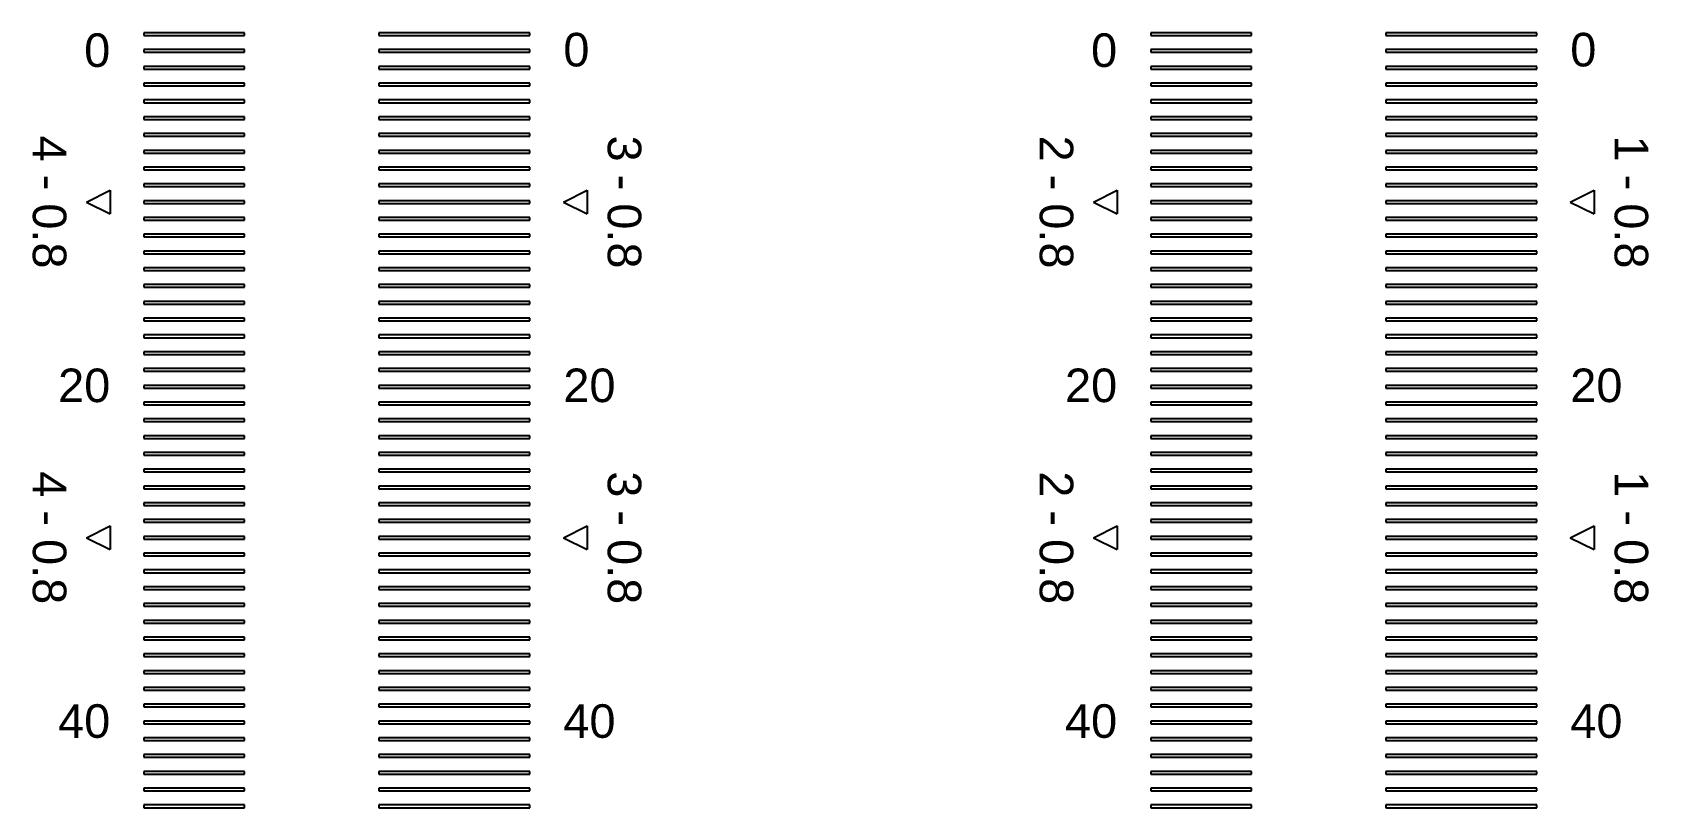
# Model space of a CAD drawing. Extents: x -24531 to 102469, y 86631 to 213631.
# Drawn here: x 53748.9 to 54230.5, y 152450.1 to 152681.1 of the extents above; entities that cross this region are included whole.
import ezdxf

# ---------------------------------------------------------------- set-up
doc = ezdxf.new("R2010")
doc.units = 13
doc.layers.add('CL - Label-1', color=120, linetype='Continuous')
doc.layers.add('CL - Label-2', color=132, linetype='Continuous')
doc.layers.add('CL - Sub-Micro', color=7, linetype='Continuous', true_color=0x47d1ff)
doc.styles.get("Standard").update_dxf_attribs({"font": 'arial.ttf'})

msp = doc.modelspace()

# ---------------------------------------------------------------- linework, layer by layer
at = {"layer": 'CL - Label-2'}
for p, q in [((53765.04, 152630.51), (53772.14, 152634.05)), ((53765.04, 152630.51), (53772.14, 152626.98)), ((53772.14, 152634.05), (53772.14, 152626.98)), ((53907.12, 152630.51), (53914.21, 152634.05)), ((53907.12, 152630.51), (53914.21, 152626.98)), ((53914.21, 152634.05), (53914.21, 152626.98)), ((54065.04, 152630.51), (54072.14, 152634.05)), ((54065.04, 152630.51), (54072.14, 152626.98)), ((54072.14, 152634.05), (54072.14, 152626.98)), ((54207.12, 152630.51), (54214.21, 152634.05)), ((54207.12, 152630.51), (54214.21, 152626.98)), ((54214.21, 152634.05), (54214.21, 152626.98)), ((53765.04, 152530.51), (53772.14, 152534.05)), ((53765.04, 152530.51), (53772.14, 152526.98)), ((53772.14, 152534.05), (53772.14, 152526.98)), ((53907.12, 152530.51), (53914.21, 152534.05)), ((53907.12, 152530.51), (53914.21, 152526.98)), ((53914.21, 152534.05), (53914.21, 152526.98)), ((54065.04, 152530.51), (54072.14, 152534.05)), ((54065.04, 152530.51), (54072.14, 152526.98)), ((54072.14, 152534.05), (54072.14, 152526.98)), ((54207.12, 152530.51), (54214.21, 152534.05)), ((54207.12, 152530.51), (54214.21, 152526.98)), ((54214.21, 152534.05), (54214.21, 152526.98))]:
    msp.add_line(p, q, dxfattribs=at)
at = {"layer": 'CL - Sub-Micro'}
for p, q in [((53812.12, 152680.91), (53782.12, 152680.91)), ((53782.12, 152680.91), (53782.12, 152680.11)), ((53782.12, 152680.11), (53812.12, 152680.11)), ((53812.12, 152680.11), (53812.12, 152680.91)), ((53897.12, 152680.91), (53852.12, 152680.91)), ((53852.12, 152680.91), (53852.12, 152680.11)), ((53852.12, 152680.11), (53897.12, 152680.11)), ((53897.12, 152680.11), (53897.12, 152680.91)), ((54112.12, 152680.91), (54082.12, 152680.91)), ((54082.12, 152680.91), (54082.12, 152680.11)), ((54082.12, 152680.11), (54112.12, 152680.11)), ((54112.12, 152680.11), (54112.12, 152680.91)), ((54197.12, 152680.91), (54152.12, 152680.91)), ((54152.12, 152680.91), (54152.12, 152680.11)), ((54152.12, 152680.11), (54197.12, 152680.11)), ((54197.12, 152680.11), (54197.12, 152680.91)), ((53812.12, 152675.91), (53782.12, 152675.91)), ((53782.12, 152675.91), (53782.12, 152675.11)), ((53782.12, 152675.11), (53812.12, 152675.11)), ((53812.12, 152675.11), (53812.12, 152675.91)), ((53897.12, 152675.91), (53852.12, 152675.91)), ((53852.12, 152675.91), (53852.12, 152675.11)), ((53852.12, 152675.11), (53897.12, 152675.11)), ((53897.12, 152675.11), (53897.12, 152675.91)), ((54112.12, 152675.91), (54082.12, 152675.91)), ((54082.12, 152675.91), (54082.12, 152675.11)), ((54082.12, 152675.11), (54112.12, 152675.11)), ((54112.12, 152675.11), (54112.12, 152675.91)), ((54197.12, 152675.91), (54152.12, 152675.91)), ((54152.12, 152675.91), (54152.12, 152675.11)), ((54152.12, 152675.11), (54197.12, 152675.11)), ((54197.12, 152675.11), (54197.12, 152675.91)), ((53812.12, 152670.91), (53782.12, 152670.91)), ((53782.12, 152670.91), (53782.12, 152670.11)), ((53782.12, 152670.11), (53812.12, 152670.11)), ((53812.12, 152670.11), (53812.12, 152670.91)), ((53897.12, 152670.91), (53852.12, 152670.91)), ((53852.12, 152670.91), (53852.12, 152670.11)), ((53852.12, 152670.11), (53897.12, 152670.11)), ((53897.12, 152670.11), (53897.12, 152670.91)), ((54112.12, 152670.91), (54082.12, 152670.91)), ((54082.12, 152670.91), (54082.12, 152670.11)), ((54082.12, 152670.11), (54112.12, 152670.11)), ((54112.12, 152670.11), (54112.12, 152670.91)), ((54197.12, 152670.91), (54152.12, 152670.91)), ((54152.12, 152670.91), (54152.12, 152670.11)), ((54152.12, 152670.11), (54197.12, 152670.11)), ((54197.12, 152670.11), (54197.12, 152670.91)), ((53812.12, 152665.91), (53782.12, 152665.91)), ((53782.12, 152665.91), (53782.12, 152665.11)), ((53782.12, 152665.11), (53812.12, 152665.11)), ((53812.12, 152665.11), (53812.12, 152665.91)), ((53897.12, 152665.91), (53852.12, 152665.91)), ((53852.12, 152665.91), (53852.12, 152665.11)), ((53852.12, 152665.11), (53897.12, 152665.11)), ((53897.12, 152665.11), (53897.12, 152665.91)), ((54112.12, 152665.91), (54082.12, 152665.91)), ((54082.12, 152665.91), (54082.12, 152665.11)), ((54082.12, 152665.11), (54112.12, 152665.11)), ((54112.12, 152665.11), (54112.12, 152665.91)), ((54197.12, 152665.91), (54152.12, 152665.91)), ((54152.12, 152665.91), (54152.12, 152665.11)), ((54152.12, 152665.11), (54197.12, 152665.11)), ((54197.12, 152665.11), (54197.12, 152665.91)), ((53812.12, 152660.91), (53782.12, 152660.91)), ((53782.12, 152660.91), (53782.12, 152660.11)), ((53782.12, 152660.11), (53812.12, 152660.11)), ((53812.12, 152660.11), (53812.12, 152660.91)), ((53897.12, 152660.91), (53852.12, 152660.91)), ((53852.12, 152660.91), (53852.12, 152660.11)), ((53852.12, 152660.11), (53897.12, 152660.11)), ((53897.12, 152660.11), (53897.12, 152660.91)), ((54112.12, 152660.91), (54082.12, 152660.91)), ((54082.12, 152660.91), (54082.12, 152660.11)), ((54082.12, 152660.11), (54112.12, 152660.11)), ((54112.12, 152660.11), (54112.12, 152660.91)), ((54197.12, 152660.91), (54152.12, 152660.91)), ((54152.12, 152660.91), (54152.12, 152660.11)), ((54152.12, 152660.11), (54197.12, 152660.11)), ((54197.12, 152660.11), (54197.12, 152660.91)), ((53812.12, 152655.91), (53782.12, 152655.91)), ((53782.12, 152655.91), (53782.12, 152655.11)), ((53782.12, 152655.11), (53812.12, 152655.11)), ((53812.12, 152655.11), (53812.12, 152655.91)), ((53897.12, 152655.91), (53852.12, 152655.91)), ((53852.12, 152655.91), (53852.12, 152655.11)), ((53852.12, 152655.11), (53897.12, 152655.11)), ((53897.12, 152655.11), (53897.12, 152655.91)), ((54112.12, 152655.91), (54082.12, 152655.91)), ((54082.12, 152655.91), (54082.12, 152655.11)), ((54082.12, 152655.11), (54112.12, 152655.11)), ((54112.12, 152655.11), (54112.12, 152655.91)), ((54197.12, 152655.91), (54152.12, 152655.91)), ((54152.12, 152655.91), (54152.12, 152655.11)), ((54152.12, 152655.11), (54197.12, 152655.11)), ((54197.12, 152655.11), (54197.12, 152655.91)), ((53812.12, 152650.91), (53782.12, 152650.91)), ((53782.12, 152650.91), (53782.12, 152650.11)), ((53782.12, 152650.11), (53812.12, 152650.11)), ((53812.12, 152650.11), (53812.12, 152650.91)), ((53897.12, 152650.91), (53852.12, 152650.91)), ((53852.12, 152650.91), (53852.12, 152650.11)), ((53852.12, 152650.11), (53897.12, 152650.11)), ((53897.12, 152650.11), (53897.12, 152650.91)), ((54112.12, 152650.91), (54082.12, 152650.91)), ((54082.12, 152650.91), (54082.12, 152650.11)), ((54082.12, 152650.11), (54112.12, 152650.11)), ((54112.12, 152650.11), (54112.12, 152650.91)), ((54197.12, 152650.91), (54152.12, 152650.91)), ((54152.12, 152650.91), (54152.12, 152650.11)), ((54152.12, 152650.11), (54197.12, 152650.11)), ((54197.12, 152650.11), (54197.12, 152650.91)), ((53812.12, 152645.91), (53782.12, 152645.91)), ((53782.12, 152645.91), (53782.12, 152645.11)), ((53782.12, 152645.11), (53812.12, 152645.11)), ((53812.12, 152645.11), (53812.12, 152645.91)), ((53897.12, 152645.91), (53852.12, 152645.91)), ((53852.12, 152645.91), (53852.12, 152645.11)), ((53852.12, 152645.11), (53897.12, 152645.11)), ((53897.12, 152645.11), (53897.12, 152645.91)), ((54112.12, 152645.91), (54082.12, 152645.91)), ((54082.12, 152645.91), (54082.12, 152645.11)), ((54082.12, 152645.11), (54112.12, 152645.11)), ((54112.12, 152645.11), (54112.12, 152645.91)), ((54197.12, 152645.91), (54152.12, 152645.91)), ((54152.12, 152645.91), (54152.12, 152645.11)), ((54152.12, 152645.11), (54197.12, 152645.11)), ((54197.12, 152645.11), (54197.12, 152645.91)), ((53812.12, 152640.91), (53782.12, 152640.91)), ((53782.12, 152640.91), (53782.12, 152640.11)), ((53782.12, 152640.11), (53812.12, 152640.11)), ((53812.12, 152640.11), (53812.12, 152640.91)), ((53897.12, 152640.91), (53852.12, 152640.91)), ((53852.12, 152640.91), (53852.12, 152640.11)), ((53852.12, 152640.11), (53897.12, 152640.11)), ((53897.12, 152640.11), (53897.12, 152640.91)), ((54112.12, 152640.91), (54082.12, 152640.91)), ((54082.12, 152640.91), (54082.12, 152640.11)), ((54082.12, 152640.11), (54112.12, 152640.11)), ((54112.12, 152640.11), (54112.12, 152640.91)), ((54197.12, 152640.91), (54152.12, 152640.91)), ((54152.12, 152640.91), (54152.12, 152640.11)), ((54152.12, 152640.11), (54197.12, 152640.11)), ((54197.12, 152640.11), (54197.12, 152640.91)), ((53812.12, 152635.91), (53782.12, 152635.91)), ((53782.12, 152635.91), (53782.12, 152635.11)), ((53812.12, 152635.11), (53812.12, 152635.91)), ((53897.12, 152635.91), (53852.12, 152635.91)), ((53852.12, 152635.91), (53852.12, 152635.11)), ((53897.12, 152635.11), (53897.12, 152635.91)), ((54112.12, 152635.91), (54082.12, 152635.91)), ((54082.12, 152635.91), (54082.12, 152635.11)), ((54112.12, 152635.11), (54112.12, 152635.91)), ((54197.12, 152635.91), (54152.12, 152635.91)), ((54152.12, 152635.91), (54152.12, 152635.11)), ((54197.12, 152635.11), (54197.12, 152635.91)), ((53782.12, 152635.11), (53812.12, 152635.11)), ((53812.12, 152630.91), (53782.12, 152630.91)), ((53782.12, 152630.91), (53782.12, 152630.11)), ((53812.12, 152630.11), (53812.12, 152630.91)), ((53852.12, 152635.11), (53897.12, 152635.11)), ((53897.12, 152630.91), (53852.12, 152630.91)), ((53852.12, 152630.91), (53852.12, 152630.11)), ((53897.12, 152630.11), (53897.12, 152630.91)), ((54082.12, 152635.11), (54112.12, 152635.11)), ((54112.12, 152630.91), (54082.12, 152630.91)), ((54082.12, 152630.91), (54082.12, 152630.11)), ((54112.12, 152630.11), (54112.12, 152630.91)), ((54152.12, 152635.11), (54197.12, 152635.11)), ((54197.12, 152630.91), (54152.12, 152630.91)), ((54152.12, 152630.91), (54152.12, 152630.11)), ((54197.12, 152630.11), (54197.12, 152630.91)), ((53782.12, 152630.11), (53812.12, 152630.11)), ((53812.12, 152625.91), (53782.12, 152625.91)), ((53782.12, 152625.91), (53782.12, 152625.11)), ((53812.12, 152625.11), (53812.12, 152625.91)), ((53852.12, 152630.11), (53897.12, 152630.11)), ((53897.12, 152625.91), (53852.12, 152625.91)), ((53852.12, 152625.91), (53852.12, 152625.11)), ((53897.12, 152625.11), (53897.12, 152625.91)), ((54082.12, 152630.11), (54112.12, 152630.11)), ((54112.12, 152625.91), (54082.12, 152625.91)), ((54082.12, 152625.91), (54082.12, 152625.11)), ((54112.12, 152625.11), (54112.12, 152625.91)), ((54152.12, 152630.11), (54197.12, 152630.11)), ((54197.12, 152625.91), (54152.12, 152625.91)), ((54152.12, 152625.91), (54152.12, 152625.11)), ((54197.12, 152625.11), (54197.12, 152625.91)), ((53782.12, 152625.11), (53812.12, 152625.11)), ((53812.12, 152620.91), (53782.12, 152620.91)), ((53782.12, 152620.91), (53782.12, 152620.11)), ((53812.12, 152620.11), (53812.12, 152620.91)), ((53852.12, 152625.11), (53897.12, 152625.11)), ((53897.12, 152620.91), (53852.12, 152620.91)), ((53852.12, 152620.91), (53852.12, 152620.11)), ((53897.12, 152620.11), (53897.12, 152620.91)), ((54082.12, 152625.11), (54112.12, 152625.11)), ((54112.12, 152620.91), (54082.12, 152620.91)), ((54082.12, 152620.91), (54082.12, 152620.11)), ((54112.12, 152620.11), (54112.12, 152620.91)), ((54152.12, 152625.11), (54197.12, 152625.11)), ((54197.12, 152620.91), (54152.12, 152620.91)), ((54152.12, 152620.91), (54152.12, 152620.11)), ((54197.12, 152620.11), (54197.12, 152620.91)), ((53782.12, 152620.11), (53812.12, 152620.11)), ((53852.12, 152620.11), (53897.12, 152620.11)), ((54082.12, 152620.11), (54112.12, 152620.11)), ((54152.12, 152620.11), (54197.12, 152620.11)), ((53812.12, 152615.91), (53782.12, 152615.91)), ((53782.12, 152615.91), (53782.12, 152615.11)), ((53782.12, 152615.11), (53812.12, 152615.11)), ((53812.12, 152615.11), (53812.12, 152615.91)), ((53897.12, 152615.91), (53852.12, 152615.91)), ((53852.12, 152615.91), (53852.12, 152615.11)), ((53852.12, 152615.11), (53897.12, 152615.11)), ((53897.12, 152615.11), (53897.12, 152615.91)), ((54112.12, 152615.91), (54082.12, 152615.91)), ((54082.12, 152615.91), (54082.12, 152615.11)), ((54082.12, 152615.11), (54112.12, 152615.11)), ((54112.12, 152615.11), (54112.12, 152615.91)), ((54197.12, 152615.91), (54152.12, 152615.91)), ((54152.12, 152615.91), (54152.12, 152615.11)), ((54152.12, 152615.11), (54197.12, 152615.11)), ((54197.12, 152615.11), (54197.12, 152615.91)), ((53812.12, 152610.91), (53782.12, 152610.91)), ((53782.12, 152610.91), (53782.12, 152610.11)), ((53782.12, 152610.11), (53812.12, 152610.11)), ((53812.12, 152610.11), (53812.12, 152610.91)), ((53897.12, 152610.91), (53852.12, 152610.91)), ((53852.12, 152610.91), (53852.12, 152610.11)), ((53852.12, 152610.11), (53897.12, 152610.11)), ((53897.12, 152610.11), (53897.12, 152610.91)), ((54112.12, 152610.91), (54082.12, 152610.91)), ((54082.12, 152610.91), (54082.12, 152610.11)), ((54082.12, 152610.11), (54112.12, 152610.11)), ((54112.12, 152610.11), (54112.12, 152610.91)), ((54197.12, 152610.91), (54152.12, 152610.91)), ((54152.12, 152610.91), (54152.12, 152610.11)), ((54152.12, 152610.11), (54197.12, 152610.11)), ((54197.12, 152610.11), (54197.12, 152610.91)), ((53812.12, 152605.91), (53782.12, 152605.91)), ((53782.12, 152605.91), (53782.12, 152605.11)), ((53782.12, 152605.11), (53812.12, 152605.11)), ((53812.12, 152605.11), (53812.12, 152605.91)), ((53897.12, 152605.91), (53852.12, 152605.91)), ((53852.12, 152605.91), (53852.12, 152605.11)), ((53852.12, 152605.11), (53897.12, 152605.11)), ((53897.12, 152605.11), (53897.12, 152605.91)), ((54112.12, 152605.91), (54082.12, 152605.91)), ((54082.12, 152605.91), (54082.12, 152605.11)), ((54082.12, 152605.11), (54112.12, 152605.11)), ((54112.12, 152605.11), (54112.12, 152605.91)), ((54197.12, 152605.91), (54152.12, 152605.91)), ((54152.12, 152605.91), (54152.12, 152605.11)), ((54152.12, 152605.11), (54197.12, 152605.11)), ((54197.12, 152605.11), (54197.12, 152605.91)), ((53812.12, 152600.91), (53782.12, 152600.91)), ((53782.12, 152600.91), (53782.12, 152600.11)), ((53782.12, 152600.11), (53812.12, 152600.11)), ((53812.12, 152600.11), (53812.12, 152600.91)), ((53897.12, 152600.91), (53852.12, 152600.91)), ((53852.12, 152600.91), (53852.12, 152600.11)), ((53852.12, 152600.11), (53897.12, 152600.11)), ((53897.12, 152600.11), (53897.12, 152600.91)), ((54112.12, 152600.91), (54082.12, 152600.91)), ((54082.12, 152600.91), (54082.12, 152600.11)), ((54082.12, 152600.11), (54112.12, 152600.11)), ((54112.12, 152600.11), (54112.12, 152600.91)), ((54197.12, 152600.91), (54152.12, 152600.91)), ((54152.12, 152600.91), (54152.12, 152600.11)), ((54152.12, 152600.11), (54197.12, 152600.11)), ((54197.12, 152600.11), (54197.12, 152600.91)), ((53812.12, 152595.91), (53782.12, 152595.91)), ((53782.12, 152595.91), (53782.12, 152595.11)), ((53782.12, 152595.11), (53812.12, 152595.11)), ((53812.12, 152595.11), (53812.12, 152595.91)), ((53897.12, 152595.91), (53852.12, 152595.91)), ((53852.12, 152595.91), (53852.12, 152595.11)), ((53852.12, 152595.11), (53897.12, 152595.11)), ((53897.12, 152595.11), (53897.12, 152595.91)), ((54112.12, 152595.91), (54082.12, 152595.91)), ((54082.12, 152595.91), (54082.12, 152595.11)), ((54082.12, 152595.11), (54112.12, 152595.11)), ((54112.12, 152595.11), (54112.12, 152595.91)), ((54197.12, 152595.91), (54152.12, 152595.91)), ((54152.12, 152595.91), (54152.12, 152595.11)), ((54152.12, 152595.11), (54197.12, 152595.11)), ((54197.12, 152595.11), (54197.12, 152595.91)), ((53812.12, 152590.91), (53782.12, 152590.91)), ((53782.12, 152590.91), (53782.12, 152590.11)), ((53782.12, 152590.11), (53812.12, 152590.11)), ((53812.12, 152590.11), (53812.12, 152590.91)), ((53897.12, 152590.91), (53852.12, 152590.91)), ((53852.12, 152590.91), (53852.12, 152590.11)), ((53852.12, 152590.11), (53897.12, 152590.11)), ((53897.12, 152590.11), (53897.12, 152590.91)), ((54112.12, 152590.91), (54082.12, 152590.91)), ((54082.12, 152590.91), (54082.12, 152590.11)), ((54082.12, 152590.11), (54112.12, 152590.11)), ((54112.12, 152590.11), (54112.12, 152590.91)), ((54197.12, 152590.91), (54152.12, 152590.91)), ((54152.12, 152590.91), (54152.12, 152590.11)), ((54152.12, 152590.11), (54197.12, 152590.11)), ((54197.12, 152590.11), (54197.12, 152590.91)), ((53812.12, 152585.91), (53782.12, 152585.91)), ((53782.12, 152585.91), (53782.12, 152585.11)), ((53782.12, 152585.11), (53812.12, 152585.11)), ((53812.12, 152585.11), (53812.12, 152585.91)), ((53897.12, 152585.91), (53852.12, 152585.91)), ((53852.12, 152585.91), (53852.12, 152585.11)), ((53852.12, 152585.11), (53897.12, 152585.11)), ((53897.12, 152585.11), (53897.12, 152585.91)), ((54112.12, 152585.91), (54082.12, 152585.91)), ((54082.12, 152585.91), (54082.12, 152585.11)), ((54082.12, 152585.11), (54112.12, 152585.11)), ((54112.12, 152585.11), (54112.12, 152585.91)), ((54197.12, 152585.91), (54152.12, 152585.91)), ((54152.12, 152585.91), (54152.12, 152585.11)), ((54152.12, 152585.11), (54197.12, 152585.11)), ((54197.12, 152585.11), (54197.12, 152585.91)), ((53812.12, 152580.91), (53782.12, 152580.91)), ((53782.12, 152580.91), (53782.12, 152580.11)), ((53782.12, 152580.11), (53812.12, 152580.11)), ((53812.12, 152580.11), (53812.12, 152580.91)), ((53897.12, 152580.91), (53852.12, 152580.91)), ((53852.12, 152580.91), (53852.12, 152580.11)), ((53852.12, 152580.11), (53897.12, 152580.11)), ((53897.12, 152580.11), (53897.12, 152580.91)), ((54112.12, 152580.91), (54082.12, 152580.91)), ((54082.12, 152580.91), (54082.12, 152580.11)), ((54082.12, 152580.11), (54112.12, 152580.11)), ((54112.12, 152580.11), (54112.12, 152580.91)), ((54197.12, 152580.91), (54152.12, 152580.91)), ((54152.12, 152580.91), (54152.12, 152580.11)), ((54152.12, 152580.11), (54197.12, 152580.11)), ((54197.12, 152580.11), (54197.12, 152580.91)), ((53812.12, 152575.91), (53782.12, 152575.91)), ((53782.12, 152575.91), (53782.12, 152575.11)), ((53782.12, 152575.11), (53812.12, 152575.11)), ((53812.12, 152575.11), (53812.12, 152575.91)), ((53897.12, 152575.91), (53852.12, 152575.91)), ((53852.12, 152575.91), (53852.12, 152575.11)), ((53852.12, 152575.11), (53897.12, 152575.11)), ((53897.12, 152575.11), (53897.12, 152575.91)), ((54112.12, 152575.91), (54082.12, 152575.91)), ((54082.12, 152575.91), (54082.12, 152575.11)), ((54082.12, 152575.11), (54112.12, 152575.11)), ((54112.12, 152575.11), (54112.12, 152575.91)), ((54197.12, 152575.91), (54152.12, 152575.91)), ((54152.12, 152575.91), (54152.12, 152575.11)), ((54152.12, 152575.11), (54197.12, 152575.11)), ((54197.12, 152575.11), (54197.12, 152575.91)), ((53812.12, 152570.91), (53782.12, 152570.91)), ((53782.12, 152570.91), (53782.12, 152570.11)), ((53782.12, 152570.11), (53812.12, 152570.11)), ((53812.12, 152570.11), (53812.12, 152570.91)), ((53897.12, 152570.91), (53852.12, 152570.91)), ((53852.12, 152570.91), (53852.12, 152570.11)), ((53852.12, 152570.11), (53897.12, 152570.11)), ((53897.12, 152570.11), (53897.12, 152570.91)), ((54112.12, 152570.91), (54082.12, 152570.91)), ((54082.12, 152570.91), (54082.12, 152570.11)), ((54082.12, 152570.11), (54112.12, 152570.11)), ((54112.12, 152570.11), (54112.12, 152570.91)), ((54197.12, 152570.91), (54152.12, 152570.91)), ((54152.12, 152570.91), (54152.12, 152570.11)), ((54152.12, 152570.11), (54197.12, 152570.11)), ((54197.12, 152570.11), (54197.12, 152570.91)), ((53812.12, 152565.91), (53782.12, 152565.91)), ((53782.12, 152565.91), (53782.12, 152565.11)), ((53782.12, 152565.11), (53812.12, 152565.11)), ((53812.12, 152565.11), (53812.12, 152565.91)), ((53897.12, 152565.91), (53852.12, 152565.91)), ((53852.12, 152565.91), (53852.12, 152565.11)), ((53852.12, 152565.11), (53897.12, 152565.11)), ((53897.12, 152565.11), (53897.12, 152565.91)), ((54112.12, 152565.91), (54082.12, 152565.91)), ((54082.12, 152565.91), (54082.12, 152565.11)), ((54082.12, 152565.11), (54112.12, 152565.11)), ((54112.12, 152565.11), (54112.12, 152565.91)), ((54197.12, 152565.91), (54152.12, 152565.91)), ((54152.12, 152565.91), (54152.12, 152565.11)), ((54152.12, 152565.11), (54197.12, 152565.11)), ((54197.12, 152565.11), (54197.12, 152565.91)), ((53812.12, 152560.91), (53782.12, 152560.91)), ((53782.12, 152560.91), (53782.12, 152560.11)), ((53782.12, 152560.11), (53812.12, 152560.11)), ((53812.12, 152560.11), (53812.12, 152560.91)), ((53897.12, 152560.91), (53852.12, 152560.91)), ((53852.12, 152560.91), (53852.12, 152560.11)), ((53852.12, 152560.11), (53897.12, 152560.11)), ((53897.12, 152560.11), (53897.12, 152560.91)), ((54112.12, 152560.91), (54082.12, 152560.91)), ((54082.12, 152560.91), (54082.12, 152560.11)), ((54082.12, 152560.11), (54112.12, 152560.11)), ((54112.12, 152560.11), (54112.12, 152560.91)), ((54197.12, 152560.91), (54152.12, 152560.91)), ((54152.12, 152560.91), (54152.12, 152560.11)), ((54152.12, 152560.11), (54197.12, 152560.11)), ((54197.12, 152560.11), (54197.12, 152560.91)), ((53812.12, 152555.91), (53782.12, 152555.91)), ((53782.12, 152555.91), (53782.12, 152555.11)), ((53782.12, 152555.11), (53812.12, 152555.11)), ((53812.12, 152555.11), (53812.12, 152555.91)), ((53897.12, 152555.91), (53852.12, 152555.91)), ((53852.12, 152555.91), (53852.12, 152555.11)), ((53852.12, 152555.11), (53897.12, 152555.11)), ((53897.12, 152555.11), (53897.12, 152555.91)), ((54112.12, 152555.91), (54082.12, 152555.91)), ((54082.12, 152555.91), (54082.12, 152555.11)), ((54082.12, 152555.11), (54112.12, 152555.11)), ((54112.12, 152555.11), (54112.12, 152555.91)), ((54197.12, 152555.91), (54152.12, 152555.91)), ((54152.12, 152555.91), (54152.12, 152555.11)), ((54152.12, 152555.11), (54197.12, 152555.11)), ((54197.12, 152555.11), (54197.12, 152555.91)), ((53812.12, 152550.91), (53782.12, 152550.91)), ((53782.12, 152550.91), (53782.12, 152550.11)), ((53782.12, 152550.11), (53812.12, 152550.11)), ((53812.12, 152550.11), (53812.12, 152550.91)), ((53897.12, 152550.91), (53852.12, 152550.91)), ((53852.12, 152550.91), (53852.12, 152550.11)), ((53852.12, 152550.11), (53897.12, 152550.11)), ((53897.12, 152550.11), (53897.12, 152550.91)), ((54112.12, 152550.91), (54082.12, 152550.91)), ((54082.12, 152550.91), (54082.12, 152550.11)), ((54082.12, 152550.11), (54112.12, 152550.11)), ((54112.12, 152550.11), (54112.12, 152550.91)), ((54197.12, 152550.91), (54152.12, 152550.91)), ((54152.12, 152550.91), (54152.12, 152550.11)), ((54152.12, 152550.11), (54197.12, 152550.11)), ((54197.12, 152550.11), (54197.12, 152550.91)), ((53812.12, 152545.91), (53782.12, 152545.91)), ((53782.12, 152545.91), (53782.12, 152545.11)), ((53782.12, 152545.11), (53812.12, 152545.11)), ((53812.12, 152545.11), (53812.12, 152545.91)), ((53897.12, 152545.91), (53852.12, 152545.91)), ((53852.12, 152545.91), (53852.12, 152545.11)), ((53852.12, 152545.11), (53897.12, 152545.11)), ((53897.12, 152545.11), (53897.12, 152545.91)), ((54112.12, 152545.91), (54082.12, 152545.91)), ((54082.12, 152545.91), (54082.12, 152545.11)), ((54082.12, 152545.11), (54112.12, 152545.11)), ((54112.12, 152545.11), (54112.12, 152545.91)), ((54197.12, 152545.91), (54152.12, 152545.91)), ((54152.12, 152545.91), (54152.12, 152545.11)), ((54152.12, 152545.11), (54197.12, 152545.11)), ((54197.12, 152545.11), (54197.12, 152545.91)), ((53812.12, 152540.91), (53782.12, 152540.91)), ((53782.12, 152540.91), (53782.12, 152540.11)), ((53782.12, 152540.11), (53812.12, 152540.11)), ((53812.12, 152540.11), (53812.12, 152540.91)), ((53897.12, 152540.91), (53852.12, 152540.91)), ((53852.12, 152540.91), (53852.12, 152540.11)), ((53852.12, 152540.11), (53897.12, 152540.11)), ((53897.12, 152540.11), (53897.12, 152540.91)), ((54112.12, 152540.91), (54082.12, 152540.91)), ((54082.12, 152540.91), (54082.12, 152540.11)), ((54082.12, 152540.11), (54112.12, 152540.11)), ((54112.12, 152540.11), (54112.12, 152540.91)), ((54197.12, 152540.91), (54152.12, 152540.91)), ((54152.12, 152540.91), (54152.12, 152540.11)), ((54152.12, 152540.11), (54197.12, 152540.11)), ((54197.12, 152540.11), (54197.12, 152540.91)), ((53812.12, 152535.91), (53782.12, 152535.91)), ((53782.12, 152535.91), (53782.12, 152535.11)), ((53782.12, 152535.11), (53812.12, 152535.11)), ((53812.12, 152535.11), (53812.12, 152535.91)), ((53897.12, 152535.91), (53852.12, 152535.91)), ((53852.12, 152535.91), (53852.12, 152535.11)), ((53852.12, 152535.11), (53897.12, 152535.11)), ((53897.12, 152535.11), (53897.12, 152535.91)), ((54112.12, 152535.91), (54082.12, 152535.91)), ((54082.12, 152535.91), (54082.12, 152535.11)), ((54082.12, 152535.11), (54112.12, 152535.11)), ((54112.12, 152535.11), (54112.12, 152535.91)), ((54197.12, 152535.91), (54152.12, 152535.91)), ((54152.12, 152535.91), (54152.12, 152535.11)), ((54152.12, 152535.11), (54197.12, 152535.11)), ((54197.12, 152535.11), (54197.12, 152535.91)), ((53812.12, 152530.91), (53782.12, 152530.91)), ((53782.12, 152530.91), (53782.12, 152530.11)), ((53782.12, 152530.11), (53812.12, 152530.11)), ((53812.12, 152530.11), (53812.12, 152530.91)), ((53897.12, 152530.91), (53852.12, 152530.91)), ((53852.12, 152530.91), (53852.12, 152530.11)), ((53852.12, 152530.11), (53897.12, 152530.11)), ((53897.12, 152530.11), (53897.12, 152530.91)), ((54112.12, 152530.91), (54082.12, 152530.91)), ((54082.12, 152530.91), (54082.12, 152530.11)), ((54082.12, 152530.11), (54112.12, 152530.11)), ((54112.12, 152530.11), (54112.12, 152530.91)), ((54197.12, 152530.91), (54152.12, 152530.91)), ((54152.12, 152530.91), (54152.12, 152530.11)), ((54152.12, 152530.11), (54197.12, 152530.11)), ((54197.12, 152530.11), (54197.12, 152530.91)), ((53812.12, 152525.91), (53782.12, 152525.91)), ((53782.12, 152525.91), (53782.12, 152525.11)), ((53782.12, 152525.11), (53812.12, 152525.11)), ((53812.12, 152525.11), (53812.12, 152525.91)), ((53897.12, 152525.91), (53852.12, 152525.91)), ((53852.12, 152525.91), (53852.12, 152525.11)), ((53852.12, 152525.11), (53897.12, 152525.11)), ((53897.12, 152525.11), (53897.12, 152525.91)), ((54112.12, 152525.91), (54082.12, 152525.91)), ((54082.12, 152525.91), (54082.12, 152525.11)), ((54082.12, 152525.11), (54112.12, 152525.11)), ((54112.12, 152525.11), (54112.12, 152525.91)), ((54197.12, 152525.91), (54152.12, 152525.91)), ((54152.12, 152525.91), (54152.12, 152525.11)), ((54152.12, 152525.11), (54197.12, 152525.11)), ((54197.12, 152525.11), (54197.12, 152525.91)), ((53812.12, 152520.91), (53782.12, 152520.91)), ((53782.12, 152520.91), (53782.12, 152520.11)), ((53782.12, 152520.11), (53812.12, 152520.11)), ((53812.12, 152520.11), (53812.12, 152520.91)), ((53897.12, 152520.91), (53852.12, 152520.91)), ((53852.12, 152520.91), (53852.12, 152520.11)), ((53852.12, 152520.11), (53897.12, 152520.11)), ((53897.12, 152520.11), (53897.12, 152520.91)), ((54112.12, 152520.91), (54082.12, 152520.91)), ((54082.12, 152520.91), (54082.12, 152520.11)), ((54082.12, 152520.11), (54112.12, 152520.11)), ((54112.12, 152520.11), (54112.12, 152520.91)), ((54197.12, 152520.91), (54152.12, 152520.91)), ((54152.12, 152520.91), (54152.12, 152520.11)), ((54152.12, 152520.11), (54197.12, 152520.11)), ((54197.12, 152520.11), (54197.12, 152520.91)), ((53812.12, 152515.91), (53782.12, 152515.91)), ((53782.12, 152515.91), (53782.12, 152515.11)), ((53782.12, 152515.11), (53812.12, 152515.11)), ((53812.12, 152515.11), (53812.12, 152515.91)), ((53897.12, 152515.91), (53852.12, 152515.91)), ((53852.12, 152515.91), (53852.12, 152515.11)), ((53852.12, 152515.11), (53897.12, 152515.11)), ((53897.12, 152515.11), (53897.12, 152515.91)), ((54112.12, 152515.91), (54082.12, 152515.91)), ((54082.12, 152515.91), (54082.12, 152515.11)), ((54082.12, 152515.11), (54112.12, 152515.11)), ((54112.12, 152515.11), (54112.12, 152515.91)), ((54197.12, 152515.91), (54152.12, 152515.91)), ((54152.12, 152515.91), (54152.12, 152515.11)), ((54152.12, 152515.11), (54197.12, 152515.11)), ((54197.12, 152515.11), (54197.12, 152515.91)), ((53812.12, 152510.91), (53782.12, 152510.91)), ((53782.12, 152510.91), (53782.12, 152510.11)), ((53782.12, 152510.11), (53812.12, 152510.11)), ((53812.12, 152510.11), (53812.12, 152510.91)), ((53897.12, 152510.91), (53852.12, 152510.91)), ((53852.12, 152510.91), (53852.12, 152510.11)), ((53852.12, 152510.11), (53897.12, 152510.11)), ((53897.12, 152510.11), (53897.12, 152510.91)), ((54112.12, 152510.91), (54082.12, 152510.91)), ((54082.12, 152510.91), (54082.12, 152510.11)), ((54082.12, 152510.11), (54112.12, 152510.11)), ((54112.12, 152510.11), (54112.12, 152510.91)), ((54197.12, 152510.91), (54152.12, 152510.91)), ((54152.12, 152510.91), (54152.12, 152510.11)), ((54152.12, 152510.11), (54197.12, 152510.11)), ((54197.12, 152510.11), (54197.12, 152510.91)), ((53812.12, 152505.91), (53782.12, 152505.91)), ((53782.12, 152505.91), (53782.12, 152505.11)), ((53812.12, 152505.11), (53812.12, 152505.91)), ((53897.12, 152505.91), (53852.12, 152505.91)), ((53852.12, 152505.91), (53852.12, 152505.11)), ((53897.12, 152505.11), (53897.12, 152505.91)), ((54112.12, 152505.91), (54082.12, 152505.91)), ((54082.12, 152505.91), (54082.12, 152505.11)), ((54112.12, 152505.11), (54112.12, 152505.91)), ((54197.12, 152505.91), (54152.12, 152505.91)), ((54152.12, 152505.91), (54152.12, 152505.11)), ((54197.12, 152505.11), (54197.12, 152505.91)), ((53782.12, 152505.11), (53812.12, 152505.11)), ((53812.12, 152500.91), (53782.12, 152500.91)), ((53782.12, 152500.91), (53782.12, 152500.11)), ((53812.12, 152500.11), (53812.12, 152500.91)), ((53852.12, 152505.11), (53897.12, 152505.11)), ((53897.12, 152500.91), (53852.12, 152500.91)), ((53852.12, 152500.91), (53852.12, 152500.11)), ((53897.12, 152500.11), (53897.12, 152500.91)), ((54082.12, 152505.11), (54112.12, 152505.11)), ((54112.12, 152500.91), (54082.12, 152500.91)), ((54082.12, 152500.91), (54082.12, 152500.11)), ((54112.12, 152500.11), (54112.12, 152500.91)), ((54152.12, 152505.11), (54197.12, 152505.11)), ((54197.12, 152500.91), (54152.12, 152500.91)), ((54152.12, 152500.91), (54152.12, 152500.11)), ((54197.12, 152500.11), (54197.12, 152500.91)), ((53782.12, 152500.11), (53812.12, 152500.11)), ((53812.12, 152495.91), (53782.12, 152495.91)), ((53782.12, 152495.91), (53782.12, 152495.11)), ((53812.12, 152495.11), (53812.12, 152495.91)), ((53852.12, 152500.11), (53897.12, 152500.11)), ((53897.12, 152495.91), (53852.12, 152495.91)), ((53852.12, 152495.91), (53852.12, 152495.11)), ((53897.12, 152495.11), (53897.12, 152495.91)), ((54082.12, 152500.11), (54112.12, 152500.11)), ((54112.12, 152495.91), (54082.12, 152495.91)), ((54082.12, 152495.91), (54082.12, 152495.11)), ((54112.12, 152495.11), (54112.12, 152495.91)), ((54152.12, 152500.11), (54197.12, 152500.11)), ((54197.12, 152495.91), (54152.12, 152495.91)), ((54152.12, 152495.91), (54152.12, 152495.11)), ((54197.12, 152495.11), (54197.12, 152495.91)), ((53782.12, 152495.11), (53812.12, 152495.11)), ((53812.12, 152490.91), (53782.12, 152490.91)), ((53782.12, 152490.91), (53782.12, 152490.11)), ((53812.12, 152490.11), (53812.12, 152490.91)), ((53852.12, 152495.11), (53897.12, 152495.11)), ((53897.12, 152490.91), (53852.12, 152490.91)), ((53852.12, 152490.91), (53852.12, 152490.11)), ((53897.12, 152490.11), (53897.12, 152490.91)), ((54082.12, 152495.11), (54112.12, 152495.11)), ((54112.12, 152490.91), (54082.12, 152490.91)), ((54082.12, 152490.91), (54082.12, 152490.11)), ((54112.12, 152490.11), (54112.12, 152490.91)), ((54152.12, 152495.11), (54197.12, 152495.11)), ((54197.12, 152490.91), (54152.12, 152490.91)), ((54152.12, 152490.91), (54152.12, 152490.11)), ((54197.12, 152490.11), (54197.12, 152490.91)), ((53782.12, 152490.11), (53812.12, 152490.11)), ((53852.12, 152490.11), (53897.12, 152490.11)), ((54082.12, 152490.11), (54112.12, 152490.11)), ((54152.12, 152490.11), (54197.12, 152490.11)), ((53812.12, 152485.91), (53782.12, 152485.91)), ((53782.12, 152485.91), (53782.12, 152485.11)), ((53782.12, 152485.11), (53812.12, 152485.11)), ((53812.12, 152485.11), (53812.12, 152485.91)), ((53897.12, 152485.91), (53852.12, 152485.91)), ((53852.12, 152485.91), (53852.12, 152485.11)), ((53852.12, 152485.11), (53897.12, 152485.11)), ((53897.12, 152485.11), (53897.12, 152485.91)), ((54112.12, 152485.91), (54082.12, 152485.91)), ((54082.12, 152485.91), (54082.12, 152485.11)), ((54082.12, 152485.11), (54112.12, 152485.11)), ((54112.12, 152485.11), (54112.12, 152485.91)), ((54197.12, 152485.91), (54152.12, 152485.91)), ((54152.12, 152485.91), (54152.12, 152485.11)), ((54152.12, 152485.11), (54197.12, 152485.11)), ((54197.12, 152485.11), (54197.12, 152485.91)), ((53812.12, 152480.91), (53782.12, 152480.91)), ((53782.12, 152480.91), (53782.12, 152480.11)), ((53782.12, 152480.11), (53812.12, 152480.11)), ((53812.12, 152480.11), (53812.12, 152480.91)), ((53897.12, 152480.91), (53852.12, 152480.91)), ((53852.12, 152480.91), (53852.12, 152480.11)), ((53852.12, 152480.11), (53897.12, 152480.11)), ((53897.12, 152480.11), (53897.12, 152480.91)), ((54112.12, 152480.91), (54082.12, 152480.91)), ((54082.12, 152480.91), (54082.12, 152480.11)), ((54082.12, 152480.11), (54112.12, 152480.11)), ((54112.12, 152480.11), (54112.12, 152480.91)), ((54197.12, 152480.91), (54152.12, 152480.91)), ((54152.12, 152480.91), (54152.12, 152480.11)), ((54152.12, 152480.11), (54197.12, 152480.11)), ((54197.12, 152480.11), (54197.12, 152480.91)), ((53812.12, 152475.91), (53782.12, 152475.91)), ((53782.12, 152475.91), (53782.12, 152475.11)), ((53782.12, 152475.11), (53812.12, 152475.11)), ((53812.12, 152475.11), (53812.12, 152475.91)), ((53897.12, 152475.91), (53852.12, 152475.91)), ((53852.12, 152475.91), (53852.12, 152475.11)), ((53852.12, 152475.11), (53897.12, 152475.11)), ((53897.12, 152475.11), (53897.12, 152475.91)), ((54112.12, 152475.91), (54082.12, 152475.91)), ((54082.12, 152475.91), (54082.12, 152475.11)), ((54082.12, 152475.11), (54112.12, 152475.11)), ((54112.12, 152475.11), (54112.12, 152475.91)), ((54197.12, 152475.91), (54152.12, 152475.91)), ((54152.12, 152475.91), (54152.12, 152475.11)), ((54152.12, 152475.11), (54197.12, 152475.11)), ((54197.12, 152475.11), (54197.12, 152475.91)), ((53812.12, 152470.91), (53782.12, 152470.91)), ((53782.12, 152470.91), (53782.12, 152470.11)), ((53782.12, 152470.11), (53812.12, 152470.11)), ((53812.12, 152470.11), (53812.12, 152470.91)), ((53897.12, 152470.91), (53852.12, 152470.91)), ((53852.12, 152470.91), (53852.12, 152470.11)), ((53852.12, 152470.11), (53897.12, 152470.11)), ((53897.12, 152470.11), (53897.12, 152470.91)), ((54112.12, 152470.91), (54082.12, 152470.91)), ((54082.12, 152470.91), (54082.12, 152470.11)), ((54082.12, 152470.11), (54112.12, 152470.11)), ((54112.12, 152470.11), (54112.12, 152470.91)), ((54197.12, 152470.91), (54152.12, 152470.91)), ((54152.12, 152470.91), (54152.12, 152470.11)), ((54152.12, 152470.11), (54197.12, 152470.11)), ((54197.12, 152470.11), (54197.12, 152470.91)), ((53812.12, 152465.91), (53782.12, 152465.91)), ((53782.12, 152465.91), (53782.12, 152465.11)), ((53782.12, 152465.11), (53812.12, 152465.11)), ((53812.12, 152465.11), (53812.12, 152465.91)), ((53897.12, 152465.91), (53852.12, 152465.91)), ((53852.12, 152465.91), (53852.12, 152465.11)), ((53852.12, 152465.11), (53897.12, 152465.11)), ((53897.12, 152465.11), (53897.12, 152465.91)), ((54112.12, 152465.91), (54082.12, 152465.91)), ((54082.12, 152465.91), (54082.12, 152465.11)), ((54082.12, 152465.11), (54112.12, 152465.11)), ((54112.12, 152465.11), (54112.12, 152465.91)), ((54197.12, 152465.91), (54152.12, 152465.91)), ((54152.12, 152465.91), (54152.12, 152465.11)), ((54152.12, 152465.11), (54197.12, 152465.11)), ((54197.12, 152465.11), (54197.12, 152465.91)), ((53812.12, 152460.91), (53782.12, 152460.91)), ((53782.12, 152460.91), (53782.12, 152460.11)), ((53782.12, 152460.11), (53812.12, 152460.11)), ((53812.12, 152460.11), (53812.12, 152460.91)), ((53897.12, 152460.91), (53852.12, 152460.91)), ((53852.12, 152460.91), (53852.12, 152460.11)), ((53852.12, 152460.11), (53897.12, 152460.11)), ((53897.12, 152460.11), (53897.12, 152460.91)), ((54112.12, 152460.91), (54082.12, 152460.91)), ((54082.12, 152460.91), (54082.12, 152460.11)), ((54082.12, 152460.11), (54112.12, 152460.11)), ((54112.12, 152460.11), (54112.12, 152460.91)), ((54197.12, 152460.91), (54152.12, 152460.91)), ((54152.12, 152460.91), (54152.12, 152460.11)), ((54152.12, 152460.11), (54197.12, 152460.11)), ((54197.12, 152460.11), (54197.12, 152460.91)), ((53812.12, 152455.91), (53782.12, 152455.91)), ((53782.12, 152455.91), (53782.12, 152455.11)), ((53782.12, 152455.11), (53812.12, 152455.11)), ((53812.12, 152455.11), (53812.12, 152455.91)), ((53897.12, 152455.91), (53852.12, 152455.91)), ((53852.12, 152455.91), (53852.12, 152455.11)), ((53852.12, 152455.11), (53897.12, 152455.11)), ((53897.12, 152455.11), (53897.12, 152455.91)), ((54112.12, 152455.91), (54082.12, 152455.91)), ((54082.12, 152455.91), (54082.12, 152455.11)), ((54082.12, 152455.11), (54112.12, 152455.11)), ((54112.12, 152455.11), (54112.12, 152455.91)), ((54197.12, 152455.91), (54152.12, 152455.91)), ((54152.12, 152455.91), (54152.12, 152455.11)), ((54152.12, 152455.11), (54197.12, 152455.11)), ((54197.12, 152455.11), (54197.12, 152455.91)), ((53812.12, 152450.91), (53782.12, 152450.91)), ((53782.12, 152450.91), (53782.12, 152450.11)), ((53782.12, 152450.11), (53812.12, 152450.11)), ((53812.12, 152450.11), (53812.12, 152450.91)), ((53897.12, 152450.91), (53852.12, 152450.91)), ((53852.12, 152450.91), (53852.12, 152450.11)), ((53852.12, 152450.11), (53897.12, 152450.11)), ((53897.12, 152450.11), (53897.12, 152450.91)), ((54112.12, 152450.91), (54082.12, 152450.91)), ((54082.12, 152450.91), (54082.12, 152450.11)), ((54082.12, 152450.11), (54112.12, 152450.11)), ((54112.12, 152450.11), (54112.12, 152450.91)), ((54197.12, 152450.91), (54152.12, 152450.91)), ((54152.12, 152450.91), (54152.12, 152450.11)), ((54152.12, 152450.11), (54197.12, 152450.11)), ((54197.12, 152450.11), (54197.12, 152450.91))]:
    msp.add_line(p, q, dxfattribs=at)

# ---------------------------------------------------------------- texts
at = {"layer": 'CL - Label-1', "char_height": 10, "attachment_point": 7, "rotation": 180}
for insert in [(53772.12, 152680.91), (54072.12, 152680.91)]:
    msp.add_mtext_dynamic_manual_height_columns('0', width=21.565, gutter_width=12.5, heights=[8.55], dxfattribs=dict(at, insert=insert))
at = {"layer": 'CL - Label-1', "char_height": 10}
for s, insert, attachment_point in [('0', (53907.12, 152680.91), 1), ('0', (54207.12, 152680.91), 1), ('20', (53772.12, 152580.91), 3), ('20', (53907.12, 152580.91), 1), ('20', (54072.12, 152580.91), 3), ('20', (54207.12, 152580.91), 1), ('40', (53772.12, 152480.91), 3), ('40', (53907.12, 152480.91), 1), ('40', (54072.12, 152480.91), 3), ('40', (54207.12, 152480.91), 1)]:
    msp.add_mtext_dynamic_manual_height_columns(s, width=21.565, gutter_width=12.5, heights=[8.55], dxfattribs=dict(at, insert=insert, attachment_point=attachment_point))
at = {"layer": 'CL - Label-2', "char_height": 10, "rotation": 270}
for s, insert, attachment_point in [('4 - 0.8', (53759.04, 152630.51), 2), ('3 - 0.8', (53920.19, 152630.51), 8), ('2 - 0.8', (54059.04, 152630.51), 2), ('1 - 0.8', (54220.19, 152630.51), 8), ('4 - 0.8', (53759.04, 152530.51), 2), ('3 - 0.8', (53920.19, 152530.51), 8), ('2 - 0.8', (54059.04, 152530.51), 2), ('1 - 0.8', (54220.19, 152530.51), 8)]:
    msp.add_mtext_dynamic_manual_height_columns(s, width=52.3045, gutter_width=12.5, heights=[18.11], dxfattribs=dict(at, insert=insert, attachment_point=attachment_point))

doc.saveas('drawing.dxf')
